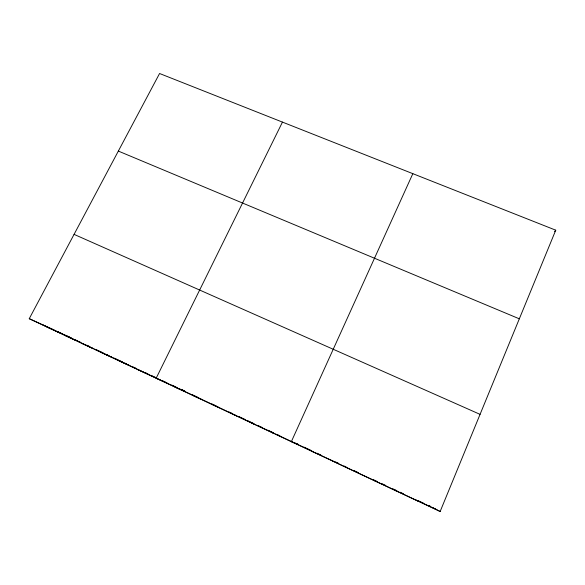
<?xml version="1.0" encoding="UTF-8"?>
<svg xmlns="http://www.w3.org/2000/svg" width="585" height="585" viewBox="0 0 585 585"><rect width="100%" height="100%" fill="white"/><g stroke="black" fill="none" stroke-linecap="round" stroke-linejoin="round"><path stroke-width="0.88" d="M440.147 511.495L555.75 230.183L159.573 73.505L29.25 318.686L440.147 511.495L435.013 508.811M412.834 173.665L291.337 441.668L294.248 442.838L275.272 433.931M282.453 122.104L156.158 378.232L168.458 383.731M554.602 231.55L555.75 230.183M332.828 461.134L418.26 501.221M311.98 451.357L333.099 461.06M295.703 443.423L298.423 444.512L295.206 442.999M271.491 432.352L274.511 433.617M118.338 151.076L519.326 318.818M251.828 423.123L255.682 424.776L237.81 416.352M232.34 413.983L237.027 416.015L94.324 349.033M213.035 404.922L219.324 407.679M193.906 395.943L200.999 399.087M74.068 234.366L480.066 414.363M174.944 387.051L182.834 390.561M173.343 385.917L176.524 387.343M181.993 389.785L184.246 390.795M137.541 369.501L146.974 373.735M119.091 360.843L129.278 365.428M82.675 343.753L93.49 348.653L77.074 340.938M100.803 352.258L111.728 357.194M46.902 326.964L59.962 332.909M64.708 335.322L76.247 340.558L42.997 324.946M29.25 318.686L54.039 329.984M58.105 331.834L62.858 333.998M65.988 335.424L69.11 336.85M63.655 334.371L65.257 335.125M67.648 336.243L71.641 338.115M75.633 339.987L78.024 341.113M78.821 341.486L80.43 342.247M86.872 345.26L89.286 346.393M95.728 349.42L103.026 352.843M106.265 354.364L107.889 355.124M114.404 358.181L122.579 362.013M125.029 363.168L126.667 363.936M133.248 367.022L136.546 368.565M144.751 372.418L147.917 373.903M151.873 375.76L156.619 377.983M162.966 380.959L165.358 382.085M171.734 385.076L174.125 386.202M180.531 389.2L185.357 391.467M191.785 394.48L197.438 397.135M212.033 403.979L216.121 405.895M229.196 412.037L232.494 413.58M239.082 416.674L244.844 419.379M248.047 420.878L253.597 423.481M258.358 425.712L262.321 427.569M267.908 430.194L273.502 432.82M276.698 434.319L279.893 435.818M304.032 447.145L311.242 450.523M316.851 453.156L320.887 455.05M335.432 461.872L338.686 463.4M344.389 466.077L346.02 466.837M354.166 470.662L358.276 472.592M373.076 479.532L377.047 481.397M381.815 483.634L385.786 485.499M392.945 488.855L396.952 490.735M400.162 492.241L403.365 493.74M418.655 500.914L423.511 503.195M429.171 505.849L430.787 506.61L429.068 505.711M256.457 425.105L274.453 433.543M295.067 443.218L313.158 451.708M416.235 500.073L436.293 509.484M432.534 507.524L434.37 508.482M394.758 489.996L396.586 491.056M374.283 480.387L375.124 480.987"/></g></svg>
